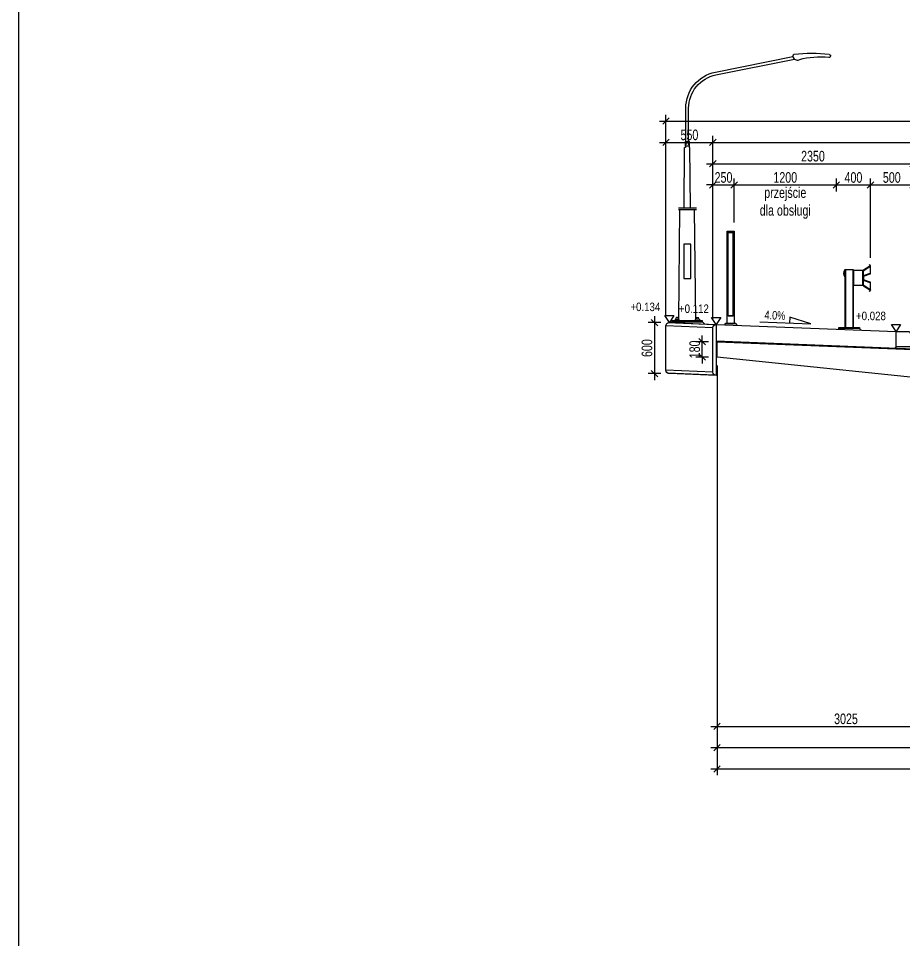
# Model space of a CAD drawing. Header units: metres. Extents: x -15 to 43, y -82 to 57.
# Drawn here: x -15 to -4.61, y -52.11 to -41.29 of the extents above; entities that cross this region are included whole.
import ezdxf
from ezdxf.enums import TextEntityAlignment as Align

# ---------------------------------------------------------------- set-up
doc = ezdxf.new("R2010")
doc.units = ezdxf.units.M
doc.header["$MEASUREMENT"] = 0
doc.linetypes.add('HIDDEN', pattern=[0.375, 0.25, -0.125])
for name, color, linetype in [('AII_M_balustrady', 8, 'Continuous'), ('AII_M_bariery', 8, 'Continuous'), ('AII_M_izolacja', 8, 'Continuous'), ('AII_M_konstrukcja beton', 3, 'Continuous'), ('AII_M_krawężnik', 9, 'Continuous'), ('AII_M_nawierzchnia', 9, 'Continuous'), ('AII_M_wymiary', 9, 'Continuous'), ('AII_M_wyposażenie', 8, 'Continuous')]:
    doc.layers.add(name, color=color, linetype=linetype)
doc.layers.add('AII_M_koty wysokościowe', color=1, linetype='Continuous', lineweight=18)
doc.layers.add('AII_M_pomoc', color=30, linetype='Continuous', plot=False)
doc.styles.add('AII_norm.', font='CDMSIMPL.shx', dxfattribs={"width": 0.75, "bigfont": 'CDMBIGPL.shx'})
doc.styles.add('CDMSTYLE', font='CDMSIMPL.shx', dxfattribs={"width": 0.7, "bigfont": 'CDMBIGPL.shx'})
doc.dimstyles.new('A2_M50MM', dxfattribs={"dimscale": 0.05, "dimtxt": 2.5, "dimasz": 1.5, "dimexe": 1.5, "dimexo": 2, "dimgap": 0.5, "dimtad": 1, "dimdec": 0, "dimlfac": 1000, "dimrnd": 5, "dimzin": 9, "dimtxsty": 'AII_norm.', "dimblk": 'OBLIQUE', "dimcen": 2.5, "dimdle": 1.5, "dimclrd": 256, "dimclre": 256, "dimclrt": 1, "dimadec": 1, "dimazin": 2, "dimtfac": 1, "dimtdec": 0, "dimtix": 1, "dimtmove": 1, "dimatfit": 3, "dimfxl": 1, "dimtvp": 1, "dimtfillclr": 256, "dimtolj": 1, "dimtzin": 0, "dimarcsym": 0})

# ---------------------------------------------------------------- blocks, each defined once
blk = doc.blocks.new('Deska_0.6')
at = {"layer": 'AII_M_wyposażenie', "color": 0, "linetype": 'ByBlock', "lineweight": -2}
blk.add_lwpolyline([(0, 0), (0, -0.6, 0.414214), (0.04, -0.56), (0.04, -0.04, 0.414214)], format="xyb", close=True, dxfattribs=at)
blk = doc.blocks.new('Bariera')
at = {"color": 0, "linetype": 'ByBlock', "lineweight": -2}
for p, q in [((-0.165, 0.685), (-0.165, 0.505)), ((-0.069, 0.685), (-0.165, 0.685)), ((-0.161, 0.505), (-0.161, 0.685)), ((-0.05, 0.685), (-0.069, 0.685)), ((-0.054, 0.505), (-0.054, 0.685)), ((-0.05, 0.683), (-0.05, 0.687)), ((-0.05, 0.503), (-0.05, 0.683)), ((-0.042, 0.687), (-0.042, 0.013)), ((0.042, 0.687), (0.042, 0.013)), ((0.052, 0.689), (0.05, 0.687)), ((-0.165, 0.505), (-0.05, 0.505))]:
    blk.add_line(p, q, dxfattribs=at)
for points in [[(-0.25, 0.454), (-0.25, 0.538, -0.324981), (-0.245, 0.545), (-0.178, 0.566, 0.324981), (-0.173, 0.573), (-0.173, 0.593), (-0.173, 0.613, 0.324981), (-0.178, 0.62), (-0.245, 0.641, -0.324981), (-0.25, 0.648), (-0.25, 0.732, -0.15172), (-0.249, 0.736), (-0.239, 0.75), (-0.237, 0.748), (-0.246, 0.735, 0.15172), (-0.247, 0.731), (-0.247, 0.65, 0.324981), (-0.242, 0.644), (-0.175, 0.622, -0.324981), (-0.17, 0.615), (-0.17, 0.593), (-0.17, 0.571, -0.324981), (-0.175, 0.564), (-0.242, 0.542, 0.324981), (-0.247, 0.536), (-0.247, 0.455, 0.15172), (-0.246, 0.451), (-0.237, 0.438), (-0.239, 0.436), (-0.249, 0.45, -0.15172), (-0.25, 0.454, 0.15172), (-0.249, 0.45)], [(0.052, 0.689, -0.305469), (0.052, 0.605), (0.05, 0.607, 0.3), (0.05, 0.687, 0.425)]]:
    blk.add_lwpolyline(points, format="xyb", dxfattribs=at)
blk.add_lwpolyline([(-0.168, 0.685, -0.252386), (-0.165, 0.679), (-0.165, 0.507, -0.252386), (-0.168, 0.501), (-0.241, 0.453), (-0.244, 0.457), (-0.173, 0.504, 0.252386), (-0.17, 0.509), (-0.17, 0.677, 0.252386), (-0.173, 0.682), (-0.244, 0.729), (-0.241, 0.733)], format="xyb", close=True, dxfattribs=at)
blk.add_lwpolyline([(-0.05, 0.013), (-0.05, 0.687), (0.05, 0.687), (0.05, 0.013)], dxfattribs=at)
blk.add_lwpolyline([(-0.12, 0), (0.12, 0), (0.12, 0.013), (-0.12, 0.013)], close=True, dxfattribs=at)
blk = doc.blocks.new('Balustrada_1.1')
at = {"layer": 'AII_M_balustrady', "color": 0, "linetype": 'ByBlock', "lineweight": -2}
for points in [[(0.04, 0.01), (0.04, 1.09), (-0.04, 1.09), (-0.04, 0.01)], [(-0.04, 1.07), (0.04, 1.07)], [(-0.03, 0.1), (-0.03, 1.07)], [(0.03, 0.1), (0.03, 1.07)]]:
    blk.add_lwpolyline(points, dxfattribs=at)
for points in [[(-0.06, 0), (0.06, 0), (0.06, 0.01), (-0.06, 0.01)], [(-0.03, 0.09), (0.03, 0.09), (0.03, 0.1), (-0.03, 0.1)]]:
    blk.add_lwpolyline(points, close=True, dxfattribs=at)
blk = doc.blocks.new('Latarnia_0.6_4')
at = {"layer": 'AII_M_wyposażenie', "color": 0, "linetype": 'ByBlock', "lineweight": -2, "ltscale": 5, "extrusion": (0, 0, -1)}
for p, q in [((0.01, 2.964), (-0.899, 3.145)), ((0.003, 2.931), (-0.92, 3.116)), ((0.324, 2.153), (0.324, 2.54)), ((0.357, 2.152), (0.357, 2.54)), ((0.315, 2.143), (0.324, 2.153)), ((0.365, 2.143), (0.357, 2.152))]:
    blk.add_line(p, q, dxfattribs=at)
at = {"layer": 'AII_M_wyposażenie', "color": 0, "linetype": 'ByBlock', "lineweight": -2, "ltscale": 5}
for p, q in [((0.303, 1.368), (0.31, 2.077)), ((0.31, 2.077), (0.319, 2.077)), ((0.319, 2.099), (0.319, 2.077)), ((0.362, 2.099), (0.362, 2.077)), ((0.362, 2.077), (0.371, 2.077)), ((0.378, 1.368), (0.371, 2.077)), ((0.24, 0.06), (0.255, 1.348)), ((0.44, 0.06), (0.426, 1.348)), ((0.438, 0.041), (0.242, 0.041))]:
    blk.add_line(p, q, dxfattribs=at)
at = {"layer": 'AII_M_wyposażenie', "color": 0, "linetype": 'ByBlock', "lineweight": -2, "ltscale": 0.2}
for p, q in [((0.445, 1.368), (0.23, 1.368)), ((0.445, 1.348), (0.23, 1.348))]:
    blk.add_line(p, q, dxfattribs=at)
at = {"layer": 'AII_M_wyposażenie', "color": 0, "linetype": 'ByBlock', "lineweight": -2}
for p, q in [((0.245, 0.044), (0.195, 0.044)), ((0.195, 0.041), (0.195, 0.044)), ((0.197, 0.061), (0.197, 0.044)), ((0.197, 0.061), (0.243, 0.06)), ((0.213, 0.081), (0.208, 0.076)), ((0.208, 0.06), (0.208, 0.076)), ((0.227, 0.081), (0.213, 0.081)), ((0.232, 0.076), (0.227, 0.081)), ((0.232, 0.06), (0.232, 0.076)), ((0.243, 0.044), (0.243, 0.06)), ((0.245, 0.041), (0.245, 0.044)), ((0.435, 0.041), (0.435, 0.044)), ((0.435, 0.044), (0.485, 0.044)), ((0.483, 0.061), (0.437, 0.06)), ((0.437, 0.044), (0.437, 0.06)), ((0.448, 0.076), (0.453, 0.081)), ((0.448, 0.06), (0.448, 0.076)), ((0.453, 0.081), (0.467, 0.081)), ((0.467, 0.081), (0.472, 0.076)), ((0.472, 0.06), (0.472, 0.076)), ((0.483, 0.061), (0.483, 0.044)), ((0.485, 0.041), (0.485, 0.044))]:
    blk.add_line(p, q, dxfattribs=at)
blk.add_lwpolyline([(0, -0.6), (0.55, -0.578, 0.414214), (0.59, -0.538), (0.59, -0.018, 0.414214), (0.55, 0.022), (0, 0)], format="xyb", dxfattribs=at)
for points in [[(0.02, -0.005), (0.57, 0.017)], [(0.16, 0.031), (0.135, 0.005)], [(0.52, 0.031), (0.53, 0.021)], [(0.04, -0.04), (0.59, -0.018)], [(0.02, -0.595), (0.57, -0.573)]]:
    blk.add_lwpolyline(points, dxfattribs=at)
blk.add_lwpolyline([(0.16, 0.041), (0.52, 0.041), (0.52, 0.031), (0.16, 0.031)], close=True, dxfattribs=at)
at = {"layer": 'AII_M_wyposażenie', "color": 0, "linetype": 'ByBlock', "lineweight": -2, "elevation": 0}
blk.add_lwpolyline([(0.04, -0.56), (0.59, -0.538)], dxfattribs=at)
at = {"layer": 'AII_M_wyposażenie', "color": 0, "linetype": 'ByBlock', "lineweight": -2, "ltscale": 5}
for centre in [(0.324, 2.121), (0.356, 2.121)]:
    blk.add_circle(centre, 0.00534, dxfattribs=at)
for centre, radius, start, end in [((-1.324, 3.153), 0.0185, 95.8276, 277.0544), ((-0.918, 3.151), 0.0193, 343.5823, 72.9825), ((-0.075, 2.54), 0.399, 0, 78.6901), ((-0.075, 2.54), 0.432, 0, 78.6901)]:
    blk.add_arc(centre, radius, start, end, dxfattribs=at)
at = {"layer": 'AII_M_wyposażenie', "color": 0, "linetype": 'ByBlock', "lineweight": -2, "ltscale": 5, "extrusion": (0, 0, -1)}
for centre, radius, start, end in [((1.128, 1.218), 1.963, 84.2073, 96.3257), ((1.221, 2.139), 1, 84.2065, 104.45), ((0.953, 3.161), 0.0567, 196.5854, 288.7065)]:
    blk.add_arc(centre, radius, start, end, dxfattribs=at)
at = {"layer": 'AII_M_wyposażenie', "color": 0, "linetype": 'ByBlock', "lineweight": -2, "ltscale": 5}
for points in [[(0.315, 2.143), (0.365, 2.143), (0.365, 2.099), (0.315, 2.099)], [(0.297, 0.941), (0.382, 0.941), (0.382, 0.541), (0.297, 0.541)]]:
    blk.add_3dface(points, dxfattribs=at)
blk = doc.blocks.new('_OBLIQUE')
at = {"color": 0, "linetype": 'ByBlock'}
blk.add_line((-0.5, -0.5), (0.5, 0.5), dxfattribs=at)
blk = doc.blocks.new('*D8390')
at = {"layer": 'AII_M_wymiary', "lineweight": -2, "transparency": 16777216}
for p, q in [((-7.46, -44.8661), (-7.61, -44.8661)), ((-7.535, -44.7911), (-7.535, -45.5411)), ((-7.46, -45.4661), (-7.61, -45.4661))]:
    blk.add_line(p, q, dxfattribs=at)
at = {"layer": 'Defpoints', "color": 0, "lineweight": 25, "transparency": 16777216}
for p in [(-7.36, -44.8661), (-7.535, -45.4661), (-7.36, -45.4661)]:
    blk.add_point(p, dxfattribs=at)
at = {"layer": 'AII_M_wymiary', "lineweight": -2, "transparency": 16777216, "xscale": 0.07500000000000001, "yscale": 0.07500000000000001, "zscale": 0.07500000000000001}
for p, rotation in [((-7.535, -44.8661), 90), ((-7.535, -45.4661), 270)]:
    blk.add_blockref('_OBLIQUE', p, dxfattribs=dict(at, rotation=rotation))
at = {"layer": 'AII_M_wymiary', "color": 1, "lineweight": 25, "transparency": 16777216, "insert": (-7.6225, -45.1661), "char_height": 0.125, "attachment_point": 5, "rotation": 90, "style": 'AII_norm.'}
blk.add_mtext('\\A1;600', dxfattribs=at)
blk = doc.blocks.new('Spadek')
at = {"layer": 'AII_M_wymiary', "color": 0}
blk.add_lwpolyline([(-0.3, 0), (0.3, 0), (0.05, 0.07), (0.05, 0.07), (0.05, 0)], dxfattribs=at)
at = {"layer": 'AII_M_wymiary', "color": 1, "style": 'CDMSTYLE', "width": 0.8}
blk.add_attdef('SP', text='', height=0.1, rotation=360, dxfattribs=at).set_placement((-0.125, 0.035), align=Align.CENTER)
blk = doc.blocks.new('*D8396')
at = {"layer": 'AII_M_wymiary', "lineweight": -2, "transparency": 16777216}
for p, q in [((-5.075, -43.25), (-4.425, -43.25)), ((-5, -44.104), (-5, -43.175)), ((-4.5, -44.972), (-4.5, -43.175))]:
    blk.add_line(p, q, dxfattribs=at)
at = {"layer": 'Defpoints', "color": 0, "lineweight": 25, "transparency": 16777216}
for p in [(-4.5, -43.25), (-5, -44.204), (-4.5, -45.072)]:
    blk.add_point(p, dxfattribs=at)
at = {"layer": 'AII_M_wymiary', "lineweight": -2, "transparency": 16777216, "xscale": 0.07500000000000001, "yscale": 0.07500000000000001, "zscale": 0.07500000000000001, "rotation": 180}
blk.add_blockref('_OBLIQUE', (-5, -43.25), dxfattribs=at)
at = {"layer": 'AII_M_wymiary', "lineweight": -2, "transparency": 16777216, "xscale": 0.07500000000000001, "yscale": 0.07500000000000001, "zscale": 0.07500000000000001}
blk.add_blockref('_OBLIQUE', (-4.5, -43.25), dxfattribs=at)
at = {"layer": 'AII_M_wymiary', "color": 1, "lineweight": 25, "transparency": 16777216, "insert": (-4.75, -43.163), "char_height": 0.125, "attachment_point": 5, "style": 'AII_norm.'}
blk.add_mtext('\\A1;500', dxfattribs=at)
blk = doc.blocks.new('*D8397')
at = {"layer": 'AII_M_wymiary', "lineweight": -2, "transparency": 16777216}
for p, q in [((-5.475, -43.25), (-4.925, -43.25)), ((-5.4, -43.325), (-5.4, -43.175)), ((-5, -44.104), (-5, -43.175))]:
    blk.add_line(p, q, dxfattribs=at)
at = {"layer": 'Defpoints', "color": 0, "lineweight": 25, "transparency": 16777216}
for p in [(-5, -43.25), (-5.4, -43.425), (-5, -44.204)]:
    blk.add_point(p, dxfattribs=at)
at = {"layer": 'AII_M_wymiary', "lineweight": -2, "transparency": 16777216, "xscale": 0.07500000000000001, "yscale": 0.07500000000000001, "zscale": 0.07500000000000001, "rotation": 180}
blk.add_blockref('_OBLIQUE', (-5.4, -43.25), dxfattribs=at)
at = {"layer": 'AII_M_wymiary', "lineweight": -2, "transparency": 16777216, "xscale": 0.07500000000000001, "yscale": 0.07500000000000001, "zscale": 0.07500000000000001}
blk.add_blockref('_OBLIQUE', (-5, -43.25), dxfattribs=at)
at = {"layer": 'AII_M_wymiary', "color": 1, "lineweight": 25, "transparency": 16777216, "insert": (-5.2, -43.163), "char_height": 0.125, "attachment_point": 5, "style": 'AII_norm.'}
blk.add_mtext('\\A1;400', dxfattribs=at)
blk = doc.blocks.new('*D8398')
at = {"layer": 'AII_M_wymiary', "lineweight": -2, "transparency": 16777216}
for p, q in [((-6.675, -43.25), (-5.325, -43.25)), ((-6.6, -43.6925), (-6.6, -43.175)), ((-5.4, -43.325), (-5.4, -43.175))]:
    blk.add_line(p, q, dxfattribs=at)
at = {"layer": 'Defpoints', "color": 0, "lineweight": 25, "transparency": 16777216}
for p in [(-5.4, -43.25), (-5.4, -43.425), (-6.6, -43.7925)]:
    blk.add_point(p, dxfattribs=at)
at = {"layer": 'AII_M_wymiary', "lineweight": -2, "transparency": 16777216, "xscale": 0.07500000000000001, "yscale": 0.07500000000000001, "zscale": 0.07500000000000001, "rotation": 180}
blk.add_blockref('_OBLIQUE', (-6.6, -43.25), dxfattribs=at)
at = {"layer": 'AII_M_wymiary', "lineweight": -2, "transparency": 16777216, "xscale": 0.07500000000000001, "yscale": 0.07500000000000001, "zscale": 0.07500000000000001}
blk.add_blockref('_OBLIQUE', (-5.4, -43.25), dxfattribs=at)
at = {"layer": 'AII_M_wymiary', "color": 1, "lineweight": 25, "transparency": 16777216, "char_height": 0.125, "attachment_point": 5, "style": 'AII_norm.'}
for s, insert in [('\\A1;1200', (-6, -43.1625)), ('\\A1;przejście\\Pdla obsługi', (-6, -43.4625))]:
    blk.add_mtext(s, dxfattribs=dict(at, insert=insert))
blk = doc.blocks.new('*D8399')
at = {"layer": 'AII_M_wymiary', "lineweight": -2, "transparency": 16777216}
for p, q in [((-6.85, -43.25), (-6.925, -43.25)), ((-6.85, -44.8281), (-6.85, -43.175)), ((-6.85, -43.25), (-6.6, -43.25)), ((-6.6, -43.6925), (-6.6, -43.175)), ((-6.6, -43.25), (-6.525, -43.25))]:
    blk.add_line(p, q, dxfattribs=at)
at = {"layer": 'Defpoints', "color": 0, "lineweight": 25, "transparency": 16777216}
for p in [(-6.6, -43.25), (-6.6, -43.7925), (-6.85, -44.9281)]:
    blk.add_point(p, dxfattribs=at)
at = {"layer": 'AII_M_wymiary', "lineweight": -2, "transparency": 16777216, "xscale": 0.07500000000000001, "yscale": 0.07500000000000001, "zscale": 0.07500000000000001}
blk.add_blockref('_OBLIQUE', (-6.85, -43.25), dxfattribs=at)
at = {"layer": 'AII_M_wymiary', "lineweight": -2, "transparency": 16777216, "xscale": 0.07500000000000001, "yscale": 0.07500000000000001, "zscale": 0.07500000000000001, "rotation": 180}
blk.add_blockref('_OBLIQUE', (-6.6, -43.25), dxfattribs=at)
at = {"layer": 'AII_M_wymiary', "color": 1, "lineweight": 25, "transparency": 16777216, "insert": (-6.725, -43.1625), "char_height": 0.125, "attachment_point": 5, "style": 'AII_norm.'}
blk.add_mtext('\\A1;250', dxfattribs=at)
blk = doc.blocks.new('*D8403')
at = {"layer": 'AII_M_wymiary', "lineweight": -2, "transparency": 16777216}
for p, q in [((-6.85, -44.8281), (-6.85, -42.925)), ((-4.5, -44.9725), (-4.5, -42.925)), ((-6.925, -43), (-4.425, -43))]:
    blk.add_line(p, q, dxfattribs=at)
at = {"layer": 'Defpoints', "color": 0, "lineweight": 25, "transparency": 16777216}
for p in [(-4.5, -43), (-6.85, -44.9281), (-4.5, -45.0725)]:
    blk.add_point(p, dxfattribs=at)
at = {"layer": 'AII_M_wymiary', "lineweight": -2, "transparency": 16777216, "xscale": 0.07500000000000001, "yscale": 0.07500000000000001, "zscale": 0.07500000000000001, "rotation": 180}
blk.add_blockref('_OBLIQUE', (-6.85, -43), dxfattribs=at)
at = {"layer": 'AII_M_wymiary', "lineweight": -2, "transparency": 16777216, "xscale": 0.07500000000000001, "yscale": 0.07500000000000001, "zscale": 0.07500000000000001}
blk.add_blockref('_OBLIQUE', (-4.5, -43), dxfattribs=at)
at = {"layer": 'AII_M_wymiary', "color": 1, "lineweight": 25, "transparency": 16777216, "insert": (-5.675, -42.9125), "char_height": 0.125, "attachment_point": 5, "style": 'AII_norm.'}
blk.add_mtext('\\A1;2350', dxfattribs=at)
blk = doc.blocks.new('*D8406')
at = {"layer": 'AII_M_wymiary', "lineweight": -2, "transparency": 16777216}
for p, q in [((-6.85, -44.8281), (-6.85, -42.675)), ((8.3, -44.8235), (8.3, -42.675)), ((-6.925, -42.75), (8.375, -42.75))]:
    blk.add_line(p, q, dxfattribs=at)
at = {"layer": 'Defpoints', "color": 0, "lineweight": 25, "transparency": 16777216}
for p in [(8.3, -42.75), (-6.85, -44.9281), (8.3, -44.9235)]:
    blk.add_point(p, dxfattribs=at)
at = {"layer": 'AII_M_wymiary', "lineweight": -2, "transparency": 16777216, "xscale": 0.07500000000000001, "yscale": 0.07500000000000001, "zscale": 0.07500000000000001, "rotation": 180}
blk.add_blockref('_OBLIQUE', (-6.85, -42.75), dxfattribs=at)
at = {"layer": 'AII_M_wymiary', "lineweight": -2, "transparency": 16777216, "xscale": 0.07500000000000001, "yscale": 0.07500000000000001, "zscale": 0.07500000000000001}
blk.add_blockref('_OBLIQUE', (8.3, -42.75), dxfattribs=at)
at = {"layer": 'AII_M_wymiary', "color": 1, "lineweight": 25, "transparency": 16777216, "insert": (0.725, -42.6625), "char_height": 0.125, "attachment_point": 5, "style": 'AII_norm.'}
blk.add_mtext('\\A1;15150', dxfattribs=at)
blk = doc.blocks.new('*D8407')
at = {"layer": 'AII_M_wymiary', "lineweight": -2, "transparency": 16777216}
for p, q in [((-7.4, -44.8061), (-7.4, -42.675)), ((-6.85, -44.8281), (-6.85, -42.675)), ((-7.475, -42.75), (-6.775, -42.75))]:
    blk.add_line(p, q, dxfattribs=at)
at = {"layer": 'Defpoints', "color": 0, "lineweight": 25, "transparency": 16777216}
for p in [(-6.85, -42.75), (-7.4, -44.9061), (-6.85, -44.9281)]:
    blk.add_point(p, dxfattribs=at)
at = {"layer": 'AII_M_wymiary', "lineweight": -2, "transparency": 16777216, "xscale": 0.07500000000000001, "yscale": 0.07500000000000001, "zscale": 0.07500000000000001, "rotation": 180}
blk.add_blockref('_OBLIQUE', (-7.4, -42.75), dxfattribs=at)
at = {"layer": 'AII_M_wymiary', "lineweight": -2, "transparency": 16777216, "xscale": 0.07500000000000001, "yscale": 0.07500000000000001, "zscale": 0.07500000000000001}
blk.add_blockref('_OBLIQUE', (-6.85, -42.75), dxfattribs=at)
at = {"layer": 'AII_M_wymiary', "color": 1, "lineweight": 25, "transparency": 16777216, "insert": (-7.125, -42.6625), "char_height": 0.125, "attachment_point": 5, "style": 'AII_norm.'}
blk.add_mtext('\\A1;550', dxfattribs=at)
blk = doc.blocks.new('*D8409')
at = {"layer": 'AII_M_wymiary', "lineweight": -2, "transparency": 16777216}
for p, q in [((-7.475, -42.5), (8.925, -42.5)), ((-7.4, -44.8061), (-7.4, -42.425)), ((8.85, -44.80975), (8.85, -42.425))]:
    blk.add_line(p, q, dxfattribs=at)
at = {"layer": 'Defpoints', "color": 0, "lineweight": 25, "transparency": 16777216}
for p in [(8.85, -42.5), (-7.4, -44.9061), (8.85, -44.90975)]:
    blk.add_point(p, dxfattribs=at)
at = {"layer": 'AII_M_wymiary', "lineweight": -2, "transparency": 16777216, "xscale": 0.07500000000000001, "yscale": 0.07500000000000001, "zscale": 0.07500000000000001, "rotation": 180}
blk.add_blockref('_OBLIQUE', (-7.4, -42.5), dxfattribs=at)
at = {"layer": 'AII_M_wymiary', "lineweight": -2, "transparency": 16777216, "xscale": 0.07500000000000001, "yscale": 0.07500000000000001, "zscale": 0.07500000000000001}
blk.add_blockref('_OBLIQUE', (8.85, -42.5), dxfattribs=at)
at = {"layer": 'AII_M_wymiary', "color": 1, "lineweight": 25, "transparency": 16777216, "insert": (0.725, -42.4125), "char_height": 0.125, "attachment_point": 5, "style": 'AII_norm.'}
blk.add_mtext('\\A1;16250', dxfattribs=at)
blk = doc.blocks.new('00kota3')
at = {"layer": 'AII_M_koty wysokościowe', "color": 0, "linetype": 'Continuous', "lineweight": -2}
blk.add_lwpolyline([(1.08, 1.66), (-1.04, 1.66), (0, 0)], close=True, dxfattribs=at)
at = {"layer": 'AII_M_koty wysokościowe', "color": 0, "linetype": 'Continuous', "lineweight": -2, "style": 'CDMSTYLE', "width": 0.85}
blk.add_attdef('%%P000.000', (0.49, 2.69), '', height=2, dxfattribs=at)
blk = doc.blocks.new('*D8413')
at = {"layer": 'AII_M_wymiary', "lineweight": -2, "transparency": 16777216}
for p, q in [((-6.8, -45.371), (-6.8, -49.683125)), ((-3.775, -45.684375), (-3.775, -49.683125)), ((-6.875, -49.608125), (-3.7, -49.608125))]:
    blk.add_line(p, q, dxfattribs=at)
at = {"layer": 'Defpoints', "color": 0, "lineweight": 25, "transparency": 16777216}
for p in [(-6.8, -45.271), (-3.775, -45.584375), (-3.775, -49.608125)]:
    blk.add_point(p, dxfattribs=at)
at = {"layer": 'AII_M_wymiary', "lineweight": -2, "transparency": 16777216, "xscale": 0.07500000000000001, "yscale": 0.07500000000000001, "zscale": 0.07500000000000001, "rotation": 180}
blk.add_blockref('_OBLIQUE', (-6.8, -49.608125), dxfattribs=at)
at = {"layer": 'AII_M_wymiary', "lineweight": -2, "transparency": 16777216, "xscale": 0.07500000000000001, "yscale": 0.07500000000000001, "zscale": 0.07500000000000001}
blk.add_blockref('_OBLIQUE', (-3.775, -49.608125), dxfattribs=at)
at = {"layer": 'AII_M_wymiary', "color": 1, "lineweight": 25, "transparency": 16777216, "insert": (-5.2875, -49.520625), "char_height": 0.125, "attachment_point": 5, "style": 'AII_norm.'}
blk.add_mtext('\\A1;3025', dxfattribs=at)
blk = doc.blocks.new('*D8418')
at = {"layer": 'AII_M_wymiary', "lineweight": -2, "transparency": 16777216}
for p, q in [((-6.8, -45.621), (-6.8, -49.933125)), ((-6.875, -49.858125), (0.8, -49.858125)), ((0.725, -49.783125), (0.725, -49.933125))]:
    blk.add_line(p, q, dxfattribs=at)
at = {"layer": 'Defpoints', "color": 0, "lineweight": 25, "transparency": 16777216}
for p in [(-6.8, -45.271), (0.725, -49.433125), (0.725, -49.858125)]:
    blk.add_point(p, dxfattribs=at)
at = {"layer": 'AII_M_wymiary', "lineweight": -2, "transparency": 16777216, "xscale": 0.07500000000000001, "yscale": 0.07500000000000001, "zscale": 0.07500000000000001, "rotation": 180}
blk.add_blockref('_OBLIQUE', (-6.8, -49.858125), dxfattribs=at)
at = {"layer": 'AII_M_wymiary', "lineweight": -2, "transparency": 16777216, "xscale": 0.07500000000000001, "yscale": 0.07500000000000001, "zscale": 0.07500000000000001}
blk.add_blockref('_OBLIQUE', (0.725, -49.858125), dxfattribs=at)
at = {"layer": 'AII_M_wymiary', "color": 1, "lineweight": 25, "transparency": 16777216, "insert": (-3.0375, -49.770625), "char_height": 0.125, "attachment_point": 5, "style": 'AII_norm.'}
blk.add_mtext('\\A1;7525', dxfattribs=at)
blk = doc.blocks.new('*D8420')
at = {"layer": 'AII_M_wymiary', "lineweight": -2, "transparency": 16777216}
for p, q in [((-6.8, -45.371), (-6.8, -50.183125)), ((8.25, -45.37375), (8.25, -50.183125)), ((-6.875, -50.108125), (8.325, -50.108125))]:
    blk.add_line(p, q, dxfattribs=at)
at = {"layer": 'Defpoints', "color": 0, "lineweight": 25, "transparency": 16777216}
for p in [(-6.8, -45.271), (8.25, -45.27375), (8.25, -50.108125)]:
    blk.add_point(p, dxfattribs=at)
at = {"layer": 'AII_M_wymiary', "lineweight": -2, "transparency": 16777216, "xscale": 0.07500000000000001, "yscale": 0.07500000000000001, "zscale": 0.07500000000000001, "rotation": 180}
blk.add_blockref('_OBLIQUE', (-6.8, -50.108125), dxfattribs=at)
at = {"layer": 'AII_M_wymiary', "lineweight": -2, "transparency": 16777216, "xscale": 0.07500000000000001, "yscale": 0.07500000000000001, "zscale": 0.07500000000000001}
blk.add_blockref('_OBLIQUE', (8.25, -50.108125), dxfattribs=at)
at = {"layer": 'AII_M_wymiary', "color": 1, "lineweight": 25, "transparency": 16777216, "insert": (0.725, -50.020625), "char_height": 0.125, "attachment_point": 5, "style": 'AII_norm.'}
blk.add_mtext('\\A1;15050', dxfattribs=at)
blk = doc.blocks.new('*D8429')
at = {"layer": 'AII_M_wymiary', "lineweight": -2, "transparency": 16777216}
for p, q in [((-6.9, -45.091), (-7.05, -45.091)), ((-6.975, -45.091), (-6.975, -45.016)), ((-6.975, -45.271), (-6.975, -45.091)), ((-6.9, -45.271), (-7.05, -45.271)), ((-6.975, -45.271), (-6.975, -45.346))]:
    blk.add_line(p, q, dxfattribs=at)
at = {"layer": 'Defpoints', "color": 0, "lineweight": 25, "transparency": 16777216}
for p in [(-6.975, -45.091), (-6.8, -45.091), (-6.8, -45.271)]:
    blk.add_point(p, dxfattribs=at)
at = {"layer": 'AII_M_wymiary', "lineweight": -2, "transparency": 16777216, "xscale": 0.07500000000000001, "yscale": 0.07500000000000001, "zscale": 0.07500000000000001}
for p, rotation in [((-6.975, -45.091), 270), ((-6.975, -45.271), 90)]:
    blk.add_blockref('_OBLIQUE', p, dxfattribs=dict(at, rotation=rotation))
at = {"layer": 'AII_M_wymiary', "color": 1, "lineweight": 25, "transparency": 16777216, "insert": (-7.0625, -45.181), "char_height": 0.125, "attachment_point": 5, "rotation": 90, "style": 'AII_norm.'}
blk.add_mtext('\\A1;180', dxfattribs=at)

msp = doc.modelspace()

# ---------------------------------------------------------------- linework, layer by layer
at = {"layer": 'AII_M_balustrady', "color": 8, "lineweight": 25}
for points in [[(-6.7096, -44.8921), (-6.7, -44.8825)], [(-6.58, -44.8825), (-6.5646, -44.8979)]]:
    msp.add_lwpolyline(points, dxfattribs=at)
at = {"layer": 'AII_M_bariery', "color": 8, "lineweight": 25}
for points in [[(-5.3796, -44.9453), (-5.37, -44.9357)], [(-5.13, -44.9357), (-5.1096, -44.9561)]]:
    msp.add_lwpolyline(points, dxfattribs=at)
at = {"layer": 'AII_M_izolacja', "lineweight": 25}
msp.add_lwpolyline([(-6.81, -45.0806), (-4.2, -45.185), (0, -45.08), (4.2, -45.185), (8.26, -45.0835)], dxfattribs=at)
at = {"layer": 'AII_M_izolacja', "linetype": 'HIDDEN', "lineweight": 25, "ltscale": 0.7, "const_width": 0.01, "flags": 128}
msp.add_lwpolyline([(-6.805, -45.291), (-6.805, -45.0858), (-4.2, -45.19), (0, -45.085), (4.2, -45.19), (8.255, -45.0886), (8.255, -45.2938)], dxfattribs=at)
at = {"layer": 'AII_M_konstrukcja beton', "lineweight": 25}
msp.add_lwpolyline([(-6.8, -45.091), (-4.2, -45.195), (0, -45.09), (4.2, -45.195), (8.25, -45.0938), (8.25, -45.2737), (5.225, -45.5694), (3.725, -49.1081), (-2.275, -49.1081), (-3.775, -45.5844), (-6.8, -45.271)], close=True, dxfattribs=at)
at = {"layer": 'AII_M_krawężnik', "lineweight": 25}
msp.add_lwpolyline([(-4.5, -45.1525), (-4.7, -45.1525), (-4.7, -44.9725), (-4.54, -44.9725), (-4.5, -45.0725)], close=True, dxfattribs=at)
at = {"layer": 'AII_M_krawężnik', "color": 8, "lineweight": 25}
msp.add_lwpolyline([(-4.712, -45.1645), (-4.7, -45.1525)], dxfattribs=at)
at = {"layer": 'AII_M_nawierzchnia', "lineweight": 25}
msp.add_lwpolyline([(-6.81, -44.8881), (-4.7, -44.9725)], dxfattribs=at)
at = {"layer": 'AII_M_pomoc', "lineweight": 25}
msp.add_lwpolyline([(-15, -52.5), (15, -52.5), (15, -37.5), (-15, -37.5)], close=True, dxfattribs=at)

# ---------------------------------------------------------------- block references
at = {"layer": 'AII_M_balustrady', "lineweight": 25, "xscale": -1}
msp.add_blockref('Balustrada_1.1', (-6.64, -44.8825), dxfattribs=at)
at = {"layer": 'AII_M_bariery', "lineweight": 25, "xscale": -1}
msp.add_blockref('Bariera', (-5.25, -44.9357), dxfattribs=at)
at = {"layer": 'AII_M_koty wysokościowe', "lineweight": 25}
ref = msp.add_blockref('00kota3', (-7.36, -44.8661), dxfattribs=dict(at, xscale=-0.05, yscale=0.05, zscale=0.05))
ref.add_attrib('%%P000.000', '+0.134', (-7.8177, -44.7315), dxfattribs={"color": 0, "linetype": 'Continuous', "lineweight": -2, "height": 0.1, "style": 'CDMSTYLE', "width": 0.85})
ref = msp.add_blockref('00kota3', (-6.81, -44.8881), dxfattribs=dict(at, xscale=-0.05, yscale=0.05, zscale=0.05))
ref.add_attrib('%%P000.000', '+0.112', (-7.2475, -44.7535), dxfattribs={"color": 0, "linetype": 'Continuous', "lineweight": -2, "height": 0.1, "style": 'CDMSTYLE', "width": 0.85})
ref = msp.add_blockref('00kota3', (-4.7, -44.9725), dxfattribs=dict(at, xscale=-0.05, yscale=0.05, zscale=0.05))
ref.add_attrib('%%P000.000', '+0.028', (-5.1699, -44.8379), dxfattribs={"color": 0, "linetype": 'Continuous', "lineweight": -2, "height": 0.1, "style": 'CDMSTYLE', "width": 0.85})
at = {"layer": 'AII_M_wymiary', "lineweight": 25, "rotation": 357.7093899573614}
msp.add_blockref('Spadek', (-6, -44.8705), dxfattribs=at).add_auto_attribs({'SP': '4.0%'})
at = {"layer": 'AII_M_wyposażenie', "lineweight": 25, "xscale": -1}
for name in ['Latarnia_0.6_4', 'Deska_0.6']:
    msp.add_blockref(name, (-6.81, -44.8881), dxfattribs=at)

# ---------------------------------------------------------------- dimensions: what is measured, and where the dimension line sits
at = {"layer": 'AII_M_wymiary', "lineweight": 25}
for base, p1, p2, picture, middle in [((8.85, -42.5), (-7.4, -44.9061), (8.85, -44.9098), '*D8409', (0.725, -42.4125)), ((-6.85, -42.75), (-7.4, -44.9061), (-6.85, -44.9281), '*D8407', (-7.125, -42.6625)), ((8.3, -42.75), (-6.85, -44.9281), (8.3, -44.9235), '*D8406', (0.725, -42.6625)), ((-4.5, -43), (-6.85, -44.9281), (-4.5, -45.0725), '*D8403', (-5.675, -42.9125)), ((-6.6, -43.25), (-6.85, -44.9281), (-6.6, -43.7925), '*D8399', (-6.725, -43.1625)), ((-5, -43.25), (-5.4, -43.425), (-5, -44.2039), '*D8397', (-5.2, -43.1625)), ((-4.5, -43.25), (-5, -44.2039), (-4.5, -45.0725), '*D8396', (-4.75, -43.1625)), ((-3.775, -49.6081), (-6.8, -45.271), (-3.775, -45.5844), '*D8413', (-5.2875, -49.5206)), ((8.25, -50.1081), (-6.8, -45.271), (8.25, -45.2737), '*D8420', (0.725, -50.0206))]:
    dim = msp.add_linear_dim(base=base, p1=p1, p2=p2, dimstyle='A2_M50MM', dxfattribs=at)
    dim.commit()
    dim.dimension.update_dxf_attribs({"geometry": picture, "text_midpoint": middle})
dim = msp.add_linear_dim(base=(-5.4, -43.25), p1=(-6.6, -43.7925), p2=(-5.4, -43.425), text='<>\\Xprzejście\\Pdla obsługi', dimstyle='A2_M50MM', dxfattribs=at)
dim.commit()
dim.dimension.update_dxf_attribs({"geometry": '*D8398', "text_midpoint": (-6, -43.25)})
for base, p1, p2, picture, middle in [((-7.535, -45.4661), (-7.36, -44.8661), (-7.36, -45.4661), '*D8390', (-7.6225, -45.1661)), ((-6.975, -45.091), (-6.8, -45.271), (-6.8, -45.091), '*D8429', (-7.0625, -45.181))]:
    dim = msp.add_linear_dim(base=base, p1=p1, p2=p2, angle=90, dimstyle='A2_M50MM', dxfattribs=at)
    dim.commit()
    dim.dimension.update_dxf_attribs({"geometry": picture, "text_midpoint": middle})
dim = msp.add_linear_dim(base=(0.725, -49.8581), p1=(-6.8, -45.271), p2=(0.725, -49.4331), dimstyle='A2_M50MM', override={"dimexo": 7}, dxfattribs=at)
dim.commit()
dim.dimension.update_dxf_attribs({"geometry": '*D8418', "text_midpoint": (-3.0375, -49.7706)})

doc.saveas('drawing.dxf')
